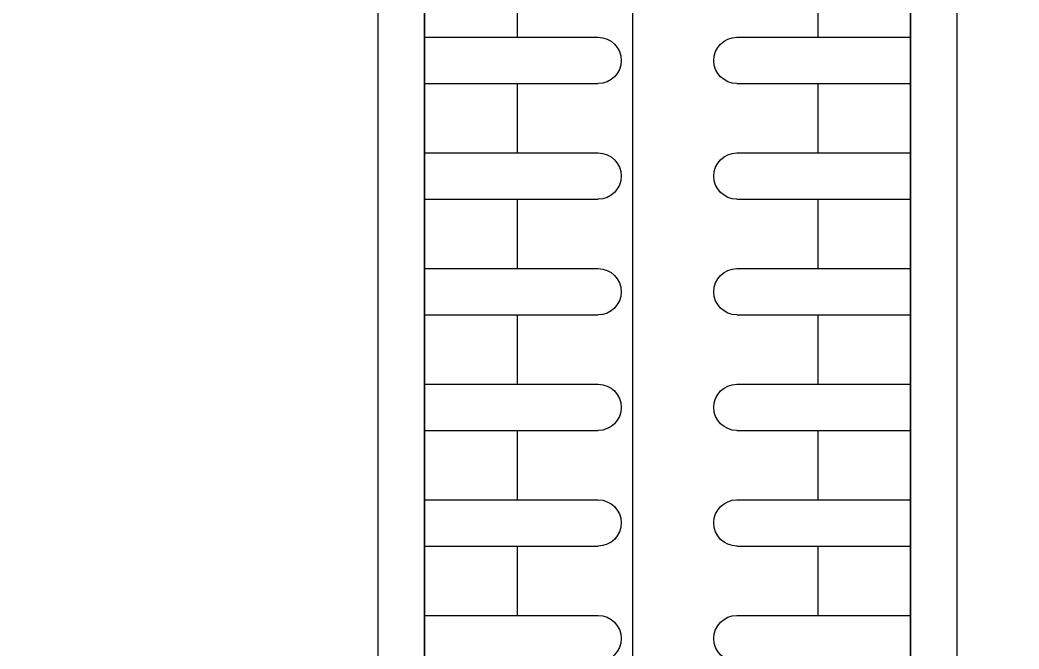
# Model space of a CAD drawing. Header units: inches. Extents: x 21 to 38546, y 13 to 15001.
# Drawn here: x 4358.75 to 4380.33, y 1256.3 to 1269.9 of the extents above; entities that cross this region are included whole.
import ezdxf

# ---------------------------------------------------------------- set-up
doc = ezdxf.new("R2010")
doc.units = ezdxf.units.IN
doc.header["$MEASUREMENT"] = 0
for name, color, linetype in [('pex_boru_dönüş', 5, 'Continuous'), ('pex_boru_gidiş', 1, 'Continuous'), ('RAST-IST-RADYATÖR-DİNAMİK BLOK', 83, 'Continuous')]:
    doc.layers.add(name, color=color, linetype=linetype)

# ---------------------------------------------------------------- blocks, each defined once
blk = doc.blocks.new('IS_RADYATOR-PLAN-40')
at = {"layer": 'RAST-IST-RADYATÖR-DİNAMİK BLOK', "color": 7}
for p, q in [((13.25, 11.5), (13.25, 7.75)), ((14.25, 11.5), (14.25, 7.75)), ((15.75, 11.5), (15.75, 7.75)), ((16.75, 11.5), (16.75, 7.75)), ((18.25, 11.5), (18.25, 7.75)), ((19.25, 11.5), (19.25, 7.75)), ((20.75, 11.5), (20.75, 7.75)), ((21.75, 11.5), (21.75, 7.75)), ((23.25, 11.5), (23.25, 7.75)), ((24.25, 11.5), (24.25, 7.75)), ((25.75, 11.5), (25.75, 7.75)), ((12.5, 9.5), (13.25, 9.5)), ((14.25, 9.5), (15, 9.5)), ((15, 9.5), (15.75, 9.5)), ((16.75, 9.5), (17.5, 9.5)), ((17.5, 9.5), (18.25, 9.5)), ((19.25, 9.5), (20, 9.5)), ((20, 9.5), (20.75, 9.5)), ((21.75, 9.5), (22.5, 9.5)), ((22.5, 9.5), (23.25, 9.5)), ((24.25, 9.5), (25, 9.5)), ((25, 9.5), (25.75, 9.5)), ((13.25, 4.75), (13.25, 1)), ((14.25, 4.75), (14.25, 1)), ((15.75, 4.75), (15.75, 1)), ((16.75, 4.75), (16.75, 1)), ((18.25, 4.75), (18.25, 1)), ((19.25, 4.75), (19.25, 1)), ((20.75, 4.75), (20.75, 1)), ((21.75, 4.75), (21.75, 1)), ((23.25, 4.75), (23.25, 1)), ((24.25, 4.75), (24.25, 1)), ((25.75, 4.75), (25.75, 1)), ((12.5, 3), (13.25, 3)), ((14.25, 3), (15, 3)), ((15, 3), (15.75, 3)), ((16.75, 3), (17.5, 3)), ((17.5, 3), (18.25, 3)), ((19.25, 3), (20, 3)), ((20, 3), (20.75, 3)), ((21.75, 3), (22.5, 3)), ((22.5, 3), (23.25, 3)), ((24.25, 3), (25, 3)), ((25, 3), (25.75, 3))]:
    blk.add_line(p, q, dxfattribs=at)
at = {"layer": 'RAST-IST-RADYATÖR-DİNAMİK BLOK'}
for points in [[(0, 0), (40, 0), (40, 12.5), (0, 12.5)], [(2.5, 11.5), (37.5, 11.5), (37.5, 1), (2.5, 1)]]:
    blk.add_lwpolyline(points, dxfattribs=at)
at = {"layer": 'RAST-IST-RADYATÖR-DİNAMİK BLOK', "color": 7}
for centre, start, end in [((13.75, 7.75), 180, 0), ((16.25, 7.75), 180, 0), ((18.75, 7.75), 180, 0), ((21.25, 7.75), 180, 0), ((23.75, 7.75), 180, 0), ((26.25, 7.75), 180, 0), ((13.75, 4.75), 0, 180), ((16.25, 4.75), 0, 180), ((18.75, 4.75), 0, 180), ((21.25, 4.75), 0, 180), ((23.75, 4.75), 0, 180), ((26.25, 4.75), 0, 180)]:
    blk.add_arc(centre, 0.5, start, end, dxfattribs=at)
blk = doc.blocks.new('IS_RADYATOR-PLAN-50')
at = {"layer": 'RAST-IST-RADYATÖR-DİNAMİK BLOK', "color": 7}
for p, q in [((13.25, 11.5), (13.25, 7.75)), ((14.25, 11.5), (14.25, 7.75)), ((15.75, 11.5), (15.75, 7.75)), ((16.75, 11.5), (16.75, 7.75)), ((18.25, 11.5), (18.25, 7.75)), ((19.25, 11.5), (19.25, 7.75)), ((20.75, 11.5), (20.75, 7.75)), ((21.75, 11.5), (21.75, 7.75)), ((23.25, 11.5), (23.25, 7.75)), ((24.25, 11.5), (24.25, 7.75)), ((25.75, 11.5), (25.75, 7.75)), ((12.5, 9.5), (13.25, 9.5)), ((14.25, 9.5), (15, 9.5)), ((15, 9.5), (15.75, 9.5)), ((16.75, 9.5), (17.5, 9.5)), ((17.5, 9.5), (18.25, 9.5)), ((19.25, 9.5), (20, 9.5)), ((20, 9.5), (20.75, 9.5)), ((21.75, 9.5), (22.5, 9.5)), ((22.5, 9.5), (23.25, 9.5)), ((24.25, 9.5), (25, 9.5)), ((25, 9.5), (25.75, 9.5)), ((13.25, 4.75), (13.25, 1)), ((14.25, 4.75), (14.25, 1)), ((15.75, 4.75), (15.75, 1)), ((16.75, 4.75), (16.75, 1)), ((18.25, 4.75), (18.25, 1)), ((19.25, 4.75), (19.25, 1)), ((20.75, 4.75), (20.75, 1)), ((21.75, 4.75), (21.75, 1)), ((23.25, 4.75), (23.25, 1)), ((24.25, 4.75), (24.25, 1)), ((25.75, 4.75), (25.75, 1)), ((12.5, 3), (13.25, 3)), ((14.25, 3), (15, 3)), ((15, 3), (15.75, 3)), ((16.75, 3), (17.5, 3)), ((17.5, 3), (18.25, 3)), ((19.25, 3), (20, 3)), ((20, 3), (20.75, 3)), ((21.75, 3), (22.5, 3)), ((22.5, 3), (23.25, 3)), ((24.25, 3), (25, 3)), ((25, 3), (25.75, 3))]:
    blk.add_line(p, q, dxfattribs=at)
at = {"layer": 'RAST-IST-RADYATÖR-DİNAMİK BLOK'}
for points in [[(0, 0), (50, 0), (50, 12.5), (0, 12.5)], [(2.5, 11.5), (47.5, 11.5), (47.5, 1), (2.5, 1)]]:
    blk.add_lwpolyline(points, dxfattribs=at)
at = {"layer": 'RAST-IST-RADYATÖR-DİNAMİK BLOK', "color": 7}
for centre, start, end in [((13.75, 7.75), 180, 0), ((16.25, 7.75), 180, 0), ((18.75, 7.75), 180, 0), ((21.25, 7.75), 180, 0), ((23.75, 7.75), 180, 0), ((26.25, 7.75), 180, 0), ((13.75, 4.75), 0, 180), ((16.25, 4.75), 0, 180), ((18.75, 4.75), 0, 180), ((21.25, 4.75), 0, 180), ((23.75, 4.75), 0, 180), ((26.25, 4.75), 0, 180)]:
    blk.add_arc(centre, 0.5, start, end, dxfattribs=at)
blk = doc.blocks.new('IS_RADYATOR-PLAN-60')
at = {"layer": 'RAST-IST-RADYATÖR-DİNAMİK BLOK', "color": 7}
for p, q in [((13.25, 11.5), (13.25, 7.75)), ((14.25, 11.5), (14.25, 7.75)), ((15.75, 11.5), (15.75, 7.75)), ((16.75, 11.5), (16.75, 7.75)), ((18.25, 11.5), (18.25, 7.75)), ((19.25, 11.5), (19.25, 7.75)), ((20.75, 11.5), (20.75, 7.75)), ((21.75, 11.5), (21.75, 7.75)), ((23.25, 11.5), (23.25, 7.75)), ((24.25, 11.5), (24.25, 7.75)), ((25.75, 11.5), (25.75, 7.75)), ((12.5, 9.5), (13.25, 9.5)), ((14.25, 9.5), (15, 9.5)), ((15, 9.5), (15.75, 9.5)), ((16.75, 9.5), (17.5, 9.5)), ((17.5, 9.5), (18.25, 9.5)), ((19.25, 9.5), (20, 9.5)), ((20, 9.5), (20.75, 9.5)), ((21.75, 9.5), (22.5, 9.5)), ((22.5, 9.5), (23.25, 9.5)), ((24.25, 9.5), (25, 9.5)), ((25, 9.5), (25.75, 9.5)), ((13.25, 4.75), (13.25, 1)), ((14.25, 4.75), (14.25, 1)), ((15.75, 4.75), (15.75, 1)), ((16.75, 4.75), (16.75, 1)), ((18.25, 4.75), (18.25, 1)), ((19.25, 4.75), (19.25, 1)), ((20.75, 4.75), (20.75, 1)), ((21.75, 4.75), (21.75, 1)), ((23.25, 4.75), (23.25, 1)), ((24.25, 4.75), (24.25, 1)), ((25.75, 4.75), (25.75, 1)), ((12.5, 3), (13.25, 3)), ((14.25, 3), (15, 3)), ((15, 3), (15.75, 3)), ((16.75, 3), (17.5, 3)), ((17.5, 3), (18.25, 3)), ((19.25, 3), (20, 3)), ((20, 3), (20.75, 3)), ((21.75, 3), (22.5, 3)), ((22.5, 3), (23.25, 3)), ((24.25, 3), (25, 3)), ((25, 3), (25.75, 3))]:
    blk.add_line(p, q, dxfattribs=at)
at = {"layer": 'RAST-IST-RADYATÖR-DİNAMİK BLOK'}
for points in [[(0, 0), (60, 0), (60, 12.5), (0, 12.5)], [(2.5, 11.5), (57.5, 11.5), (57.5, 1), (2.5, 1)]]:
    blk.add_lwpolyline(points, dxfattribs=at)
at = {"layer": 'RAST-IST-RADYATÖR-DİNAMİK BLOK', "color": 7}
for centre, start, end in [((13.75, 7.75), 180, 0), ((16.25, 7.75), 180, 0), ((18.75, 7.75), 180, 0), ((21.25, 7.75), 180, 0), ((23.75, 7.75), 180, 0), ((26.25, 7.75), 180, 0), ((13.75, 4.75), 0, 180), ((16.25, 4.75), 0, 180), ((18.75, 4.75), 0, 180), ((21.25, 4.75), 0, 180), ((23.75, 4.75), 0, 180), ((26.25, 4.75), 0, 180)]:
    blk.add_arc(centre, 0.5, start, end, dxfattribs=at)
blk = doc.blocks.new('IS_RADYATOR-PLAN-70')
at = {"layer": 'RAST-IST-RADYATÖR-DİNAMİK BLOK', "color": 7}
for p, q in [((13.25, 11.5), (13.25, 7.75)), ((14.25, 11.5), (14.25, 7.75)), ((15.75, 11.5), (15.75, 7.75)), ((16.75, 11.5), (16.75, 7.75)), ((18.25, 11.5), (18.25, 7.75)), ((19.25, 11.5), (19.25, 7.75)), ((20.75, 11.5), (20.75, 7.75)), ((21.75, 11.5), (21.75, 7.75)), ((23.25, 11.5), (23.25, 7.75)), ((24.25, 11.5), (24.25, 7.75)), ((25.75, 11.5), (25.75, 7.75)), ((12.5, 9.5), (13.25, 9.5)), ((14.25, 9.5), (15, 9.5)), ((15, 9.5), (15.75, 9.5)), ((16.75, 9.5), (17.5, 9.5)), ((17.5, 9.5), (18.25, 9.5)), ((19.25, 9.5), (20, 9.5)), ((20, 9.5), (20.75, 9.5)), ((21.75, 9.5), (22.5, 9.5)), ((22.5, 9.5), (23.25, 9.5)), ((24.25, 9.5), (25, 9.5)), ((25, 9.5), (25.75, 9.5)), ((13.25, 4.75), (13.25, 1)), ((14.25, 4.75), (14.25, 1)), ((15.75, 4.75), (15.75, 1)), ((16.75, 4.75), (16.75, 1)), ((18.25, 4.75), (18.25, 1)), ((19.25, 4.75), (19.25, 1)), ((20.75, 4.75), (20.75, 1)), ((21.75, 4.75), (21.75, 1)), ((23.25, 4.75), (23.25, 1)), ((24.25, 4.75), (24.25, 1)), ((25.75, 4.75), (25.75, 1)), ((12.5, 3), (13.25, 3)), ((14.25, 3), (15, 3)), ((15, 3), (15.75, 3)), ((16.75, 3), (17.5, 3)), ((17.5, 3), (18.25, 3)), ((19.25, 3), (20, 3)), ((20, 3), (20.75, 3)), ((21.75, 3), (22.5, 3)), ((22.5, 3), (23.25, 3)), ((24.25, 3), (25, 3)), ((25, 3), (25.75, 3))]:
    blk.add_line(p, q, dxfattribs=at)
at = {"layer": 'RAST-IST-RADYATÖR-DİNAMİK BLOK'}
for points in [[(0, 0), (70, 0), (70, 12.5), (0, 12.5)], [(2.5, 11.5), (67.5, 11.5), (67.5, 1), (2.5, 1)]]:
    blk.add_lwpolyline(points, dxfattribs=at)
at = {"layer": 'RAST-IST-RADYATÖR-DİNAMİK BLOK', "color": 7}
for centre, start, end in [((13.75, 7.75), 180, 0), ((16.25, 7.75), 180, 0), ((18.75, 7.75), 180, 0), ((21.25, 7.75), 180, 0), ((23.75, 7.75), 180, 0), ((26.25, 7.75), 180, 0), ((13.75, 4.75), 0, 180), ((16.25, 4.75), 0, 180), ((18.75, 4.75), 0, 180), ((21.25, 4.75), 0, 180), ((23.75, 4.75), 0, 180), ((26.25, 4.75), 0, 180)]:
    blk.add_arc(centre, 0.5, start, end, dxfattribs=at)
blk = doc.blocks.new('IS_RADYATOR-PLAN-80')
at = {"layer": 'RAST-IST-RADYATÖR-DİNAMİK BLOK', "color": 7}
for p, q in [((13.25, 11.5), (13.25, 7.75)), ((14.25, 11.5), (14.25, 7.75)), ((15.75, 11.5), (15.75, 7.75)), ((16.75, 11.5), (16.75, 7.75)), ((18.25, 11.5), (18.25, 7.75)), ((19.25, 11.5), (19.25, 7.75)), ((20.75, 11.5), (20.75, 7.75)), ((21.75, 11.5), (21.75, 7.75)), ((23.25, 11.5), (23.25, 7.75)), ((24.25, 11.5), (24.25, 7.75)), ((25.75, 11.5), (25.75, 7.75)), ((12.5, 9.5), (13.25, 9.5)), ((14.25, 9.5), (15, 9.5)), ((15, 9.5), (15.75, 9.5)), ((16.75, 9.5), (17.5, 9.5)), ((17.5, 9.5), (18.25, 9.5)), ((19.25, 9.5), (20, 9.5)), ((20, 9.5), (20.75, 9.5)), ((21.75, 9.5), (22.5, 9.5)), ((22.5, 9.5), (23.25, 9.5)), ((24.25, 9.5), (25, 9.5)), ((25, 9.5), (25.75, 9.5)), ((13.25, 4.75), (13.25, 1)), ((14.25, 4.75), (14.25, 1)), ((15.75, 4.75), (15.75, 1)), ((16.75, 4.75), (16.75, 1)), ((18.25, 4.75), (18.25, 1)), ((19.25, 4.75), (19.25, 1)), ((20.75, 4.75), (20.75, 1)), ((21.75, 4.75), (21.75, 1)), ((23.25, 4.75), (23.25, 1)), ((24.25, 4.75), (24.25, 1)), ((25.75, 4.75), (25.75, 1)), ((12.5, 3), (13.25, 3)), ((14.25, 3), (15, 3)), ((15, 3), (15.75, 3)), ((16.75, 3), (17.5, 3)), ((17.5, 3), (18.25, 3)), ((19.25, 3), (20, 3)), ((20, 3), (20.75, 3)), ((21.75, 3), (22.5, 3)), ((22.5, 3), (23.25, 3)), ((24.25, 3), (25, 3)), ((25, 3), (25.75, 3))]:
    blk.add_line(p, q, dxfattribs=at)
at = {"layer": 'RAST-IST-RADYATÖR-DİNAMİK BLOK'}
for points in [[(0, 0), (80, 0), (80, 12.5), (0, 12.5)], [(2.5, 11.5), (77.5, 11.5), (77.5, 1), (2.5, 1)]]:
    blk.add_lwpolyline(points, dxfattribs=at)
at = {"layer": 'RAST-IST-RADYATÖR-DİNAMİK BLOK', "color": 7}
for centre, start, end in [((13.75, 7.75), 180, 0), ((16.25, 7.75), 180, 0), ((18.75, 7.75), 180, 0), ((21.25, 7.75), 180, 0), ((23.75, 7.75), 180, 0), ((26.25, 7.75), 180, 0), ((13.75, 4.75), 0, 180), ((16.25, 4.75), 0, 180), ((18.75, 4.75), 0, 180), ((21.25, 4.75), 0, 180), ((23.75, 4.75), 0, 180), ((26.25, 4.75), 0, 180)]:
    blk.add_arc(centre, 0.5, start, end, dxfattribs=at)
blk = doc.blocks.new('IS_RADYATOR-PLAN-90')
at = {"layer": 'RAST-IST-RADYATÖR-DİNAMİK BLOK', "color": 7}
for p, q in [((13.25, 11.5), (13.25, 7.75)), ((14.25, 11.5), (14.25, 7.75)), ((15.75, 11.5), (15.75, 7.75)), ((16.75, 11.5), (16.75, 7.75)), ((18.25, 11.5), (18.25, 7.75)), ((19.25, 11.5), (19.25, 7.75)), ((20.75, 11.5), (20.75, 7.75)), ((21.75, 11.5), (21.75, 7.75)), ((23.25, 11.5), (23.25, 7.75)), ((24.25, 11.5), (24.25, 7.75)), ((25.75, 11.5), (25.75, 7.75)), ((12.5, 9.5), (13.25, 9.5)), ((14.25, 9.5), (15, 9.5)), ((15, 9.5), (15.75, 9.5)), ((16.75, 9.5), (17.5, 9.5)), ((17.5, 9.5), (18.25, 9.5)), ((19.25, 9.5), (20, 9.5)), ((20, 9.5), (20.75, 9.5)), ((21.75, 9.5), (22.5, 9.5)), ((22.5, 9.5), (23.25, 9.5)), ((24.25, 9.5), (25, 9.5)), ((25, 9.5), (25.75, 9.5)), ((13.25, 4.75), (13.25, 1)), ((14.25, 4.75), (14.25, 1)), ((15.75, 4.75), (15.75, 1)), ((16.75, 4.75), (16.75, 1)), ((18.25, 4.75), (18.25, 1)), ((19.25, 4.75), (19.25, 1)), ((20.75, 4.75), (20.75, 1)), ((21.75, 4.75), (21.75, 1)), ((23.25, 4.75), (23.25, 1)), ((24.25, 4.75), (24.25, 1)), ((25.75, 4.75), (25.75, 1)), ((12.5, 3), (13.25, 3)), ((14.25, 3), (15, 3)), ((15, 3), (15.75, 3)), ((16.75, 3), (17.5, 3)), ((17.5, 3), (18.25, 3)), ((19.25, 3), (20, 3)), ((20, 3), (20.75, 3)), ((21.75, 3), (22.5, 3)), ((22.5, 3), (23.25, 3)), ((24.25, 3), (25, 3)), ((25, 3), (25.75, 3))]:
    blk.add_line(p, q, dxfattribs=at)
at = {"layer": 'RAST-IST-RADYATÖR-DİNAMİK BLOK'}
for points in [[(0, 0), (90, 0), (90, 12.5), (0, 12.5)], [(2.5, 11.5), (87.5, 11.5), (87.5, 1), (2.5, 1)]]:
    blk.add_lwpolyline(points, dxfattribs=at)
at = {"layer": 'RAST-IST-RADYATÖR-DİNAMİK BLOK', "color": 7}
for centre, start, end in [((13.75, 7.75), 180, 0), ((16.25, 7.75), 180, 0), ((18.75, 7.75), 180, 0), ((21.25, 7.75), 180, 0), ((23.75, 7.75), 180, 0), ((26.25, 7.75), 180, 0), ((13.75, 4.75), 0, 180), ((16.25, 4.75), 0, 180), ((18.75, 4.75), 0, 180), ((21.25, 4.75), 0, 180), ((23.75, 4.75), 0, 180), ((26.25, 4.75), 0, 180)]:
    blk.add_arc(centre, 0.5, start, end, dxfattribs=at)
blk = doc.blocks.new('IS_RADYATOR-PLAN-100')
at = {"layer": 'RAST-IST-RADYATÖR-DİNAMİK BLOK', "color": 7}
for p, q in [((13.25, 11.5), (13.25, 7.75)), ((14.25, 11.5), (14.25, 7.75)), ((15.75, 11.5), (15.75, 7.75)), ((16.75, 11.5), (16.75, 7.75)), ((18.25, 11.5), (18.25, 7.75)), ((19.25, 11.5), (19.25, 7.75)), ((20.75, 11.5), (20.75, 7.75)), ((21.75, 11.5), (21.75, 7.75)), ((23.25, 11.5), (23.25, 7.75)), ((24.25, 11.5), (24.25, 7.75)), ((25.75, 11.5), (25.75, 7.75)), ((12.5, 9.5), (13.25, 9.5)), ((14.25, 9.5), (15, 9.5)), ((15, 9.5), (15.75, 9.5)), ((16.75, 9.5), (17.5, 9.5)), ((17.5, 9.5), (18.25, 9.5)), ((19.25, 9.5), (20, 9.5)), ((20, 9.5), (20.75, 9.5)), ((21.75, 9.5), (22.5, 9.5)), ((22.5, 9.5), (23.25, 9.5)), ((24.25, 9.5), (25, 9.5)), ((25, 9.5), (25.75, 9.5)), ((13.25, 4.75), (13.25, 1)), ((14.25, 4.75), (14.25, 1)), ((15.75, 4.75), (15.75, 1)), ((16.75, 4.75), (16.75, 1)), ((18.25, 4.75), (18.25, 1)), ((19.25, 4.75), (19.25, 1)), ((20.75, 4.75), (20.75, 1)), ((21.75, 4.75), (21.75, 1)), ((23.25, 4.75), (23.25, 1)), ((24.25, 4.75), (24.25, 1)), ((25.75, 4.75), (25.75, 1)), ((12.5, 3), (13.25, 3)), ((14.25, 3), (15, 3)), ((15, 3), (15.75, 3)), ((16.75, 3), (17.5, 3)), ((17.5, 3), (18.25, 3)), ((19.25, 3), (20, 3)), ((20, 3), (20.75, 3)), ((21.75, 3), (22.5, 3)), ((22.5, 3), (23.25, 3)), ((24.25, 3), (25, 3)), ((25, 3), (25.75, 3))]:
    blk.add_line(p, q, dxfattribs=at)
at = {"layer": 'RAST-IST-RADYATÖR-DİNAMİK BLOK'}
for points in [[(0, 0), (100, 0), (100, 12.5), (0, 12.5)], [(2.5, 11.5), (97.5, 11.5), (97.5, 1), (2.5, 1)]]:
    blk.add_lwpolyline(points, dxfattribs=at)
at = {"layer": 'RAST-IST-RADYATÖR-DİNAMİK BLOK', "color": 7}
for centre, start, end in [((13.75, 7.75), 180, 0), ((16.25, 7.75), 180, 0), ((18.75, 7.75), 180, 0), ((21.25, 7.75), 180, 0), ((23.75, 7.75), 180, 0), ((26.25, 7.75), 180, 0), ((13.75, 4.75), 0, 180), ((16.25, 4.75), 0, 180), ((18.75, 4.75), 0, 180), ((21.25, 4.75), 0, 180), ((23.75, 4.75), 0, 180), ((26.25, 4.75), 0, 180)]:
    blk.add_arc(centre, 0.5, start, end, dxfattribs=at)
blk = doc.blocks.new('IS_RADYATOR-PLAN-110')
at = {"layer": 'RAST-IST-RADYATÖR-DİNAMİK BLOK', "color": 7}
for p, q in [((13.25, 11.5), (13.25, 7.75)), ((14.25, 11.5), (14.25, 7.75)), ((15.75, 11.5), (15.75, 7.75)), ((16.75, 11.5), (16.75, 7.75)), ((18.25, 11.5), (18.25, 7.75)), ((19.25, 11.5), (19.25, 7.75)), ((20.75, 11.5), (20.75, 7.75)), ((21.75, 11.5), (21.75, 7.75)), ((23.25, 11.5), (23.25, 7.75)), ((24.25, 11.5), (24.25, 7.75)), ((25.75, 11.5), (25.75, 7.75)), ((12.5, 9.5), (13.25, 9.5)), ((14.25, 9.5), (15, 9.5)), ((15, 9.5), (15.75, 9.5)), ((16.75, 9.5), (17.5, 9.5)), ((17.5, 9.5), (18.25, 9.5)), ((19.25, 9.5), (20, 9.5)), ((20, 9.5), (20.75, 9.5)), ((21.75, 9.5), (22.5, 9.5)), ((22.5, 9.5), (23.25, 9.5)), ((24.25, 9.5), (25, 9.5)), ((25, 9.5), (25.75, 9.5)), ((13.25, 4.75), (13.25, 1)), ((14.25, 4.75), (14.25, 1)), ((15.75, 4.75), (15.75, 1)), ((16.75, 4.75), (16.75, 1)), ((18.25, 4.75), (18.25, 1)), ((19.25, 4.75), (19.25, 1)), ((20.75, 4.75), (20.75, 1)), ((21.75, 4.75), (21.75, 1)), ((23.25, 4.75), (23.25, 1)), ((24.25, 4.75), (24.25, 1)), ((25.75, 4.75), (25.75, 1)), ((12.5, 3), (13.25, 3)), ((14.25, 3), (15, 3)), ((15, 3), (15.75, 3)), ((16.75, 3), (17.5, 3)), ((17.5, 3), (18.25, 3)), ((19.25, 3), (20, 3)), ((20, 3), (20.75, 3)), ((21.75, 3), (22.5, 3)), ((22.5, 3), (23.25, 3)), ((24.25, 3), (25, 3)), ((25, 3), (25.75, 3))]:
    blk.add_line(p, q, dxfattribs=at)
at = {"layer": 'RAST-IST-RADYATÖR-DİNAMİK BLOK'}
for points in [[(0, 0), (110, 0), (110, 12.5), (0, 12.5)], [(2.5, 11.5), (107.5, 11.5), (107.5, 1), (2.5, 1)]]:
    blk.add_lwpolyline(points, dxfattribs=at)
at = {"layer": 'RAST-IST-RADYATÖR-DİNAMİK BLOK', "color": 7}
for centre, start, end in [((13.75, 7.75), 180, 0), ((16.25, 7.75), 180, 0), ((18.75, 7.75), 180, 0), ((21.25, 7.75), 180, 0), ((23.75, 7.75), 180, 0), ((26.25, 7.75), 180, 0), ((13.75, 4.75), 0, 180), ((16.25, 4.75), 0, 180), ((18.75, 4.75), 0, 180), ((21.25, 4.75), 0, 180), ((23.75, 4.75), 0, 180), ((26.25, 4.75), 0, 180)]:
    blk.add_arc(centre, 0.5, start, end, dxfattribs=at)
blk = doc.blocks.new('IS_RADYATOR-PLAN-120')
at = {"layer": 'RAST-IST-RADYATÖR-DİNAMİK BLOK', "color": 7}
for p, q in [((13.25, 11.5), (13.25, 7.75)), ((14.25, 11.5), (14.25, 7.75)), ((15.75, 11.5), (15.75, 7.75)), ((16.75, 11.5), (16.75, 7.75)), ((18.25, 11.5), (18.25, 7.75)), ((19.25, 11.5), (19.25, 7.75)), ((20.75, 11.5), (20.75, 7.75)), ((21.75, 11.5), (21.75, 7.75)), ((23.25, 11.5), (23.25, 7.75)), ((24.25, 11.5), (24.25, 7.75)), ((25.75, 11.5), (25.75, 7.75)), ((12.5, 9.5), (13.25, 9.5)), ((14.25, 9.5), (15, 9.5)), ((15, 9.5), (15.75, 9.5)), ((16.75, 9.5), (17.5, 9.5)), ((17.5, 9.5), (18.25, 9.5)), ((19.25, 9.5), (20, 9.5)), ((20, 9.5), (20.75, 9.5)), ((21.75, 9.5), (22.5, 9.5)), ((22.5, 9.5), (23.25, 9.5)), ((24.25, 9.5), (25, 9.5)), ((25, 9.5), (25.75, 9.5)), ((13.25, 4.75), (13.25, 1)), ((14.25, 4.75), (14.25, 1)), ((15.75, 4.75), (15.75, 1)), ((16.75, 4.75), (16.75, 1)), ((18.25, 4.75), (18.25, 1)), ((19.25, 4.75), (19.25, 1)), ((20.75, 4.75), (20.75, 1)), ((21.75, 4.75), (21.75, 1)), ((23.25, 4.75), (23.25, 1)), ((24.25, 4.75), (24.25, 1)), ((25.75, 4.75), (25.75, 1)), ((12.5, 3), (13.25, 3)), ((14.25, 3), (15, 3)), ((15, 3), (15.75, 3)), ((16.75, 3), (17.5, 3)), ((17.5, 3), (18.25, 3)), ((19.25, 3), (20, 3)), ((20, 3), (20.75, 3)), ((21.75, 3), (22.5, 3)), ((22.5, 3), (23.25, 3)), ((24.25, 3), (25, 3)), ((25, 3), (25.75, 3))]:
    blk.add_line(p, q, dxfattribs=at)
at = {"layer": 'RAST-IST-RADYATÖR-DİNAMİK BLOK'}
for points in [[(0, 0), (120, 0), (120, 12.5), (0, 12.5)], [(2.5, 11.5), (117.5, 11.5), (117.5, 1), (2.5, 1)]]:
    blk.add_lwpolyline(points, dxfattribs=at)
at = {"layer": 'RAST-IST-RADYATÖR-DİNAMİK BLOK', "color": 7}
for centre, start, end in [((13.75, 7.75), 180, 0), ((16.25, 7.75), 180, 0), ((18.75, 7.75), 180, 0), ((21.25, 7.75), 180, 0), ((23.75, 7.75), 180, 0), ((26.25, 7.75), 180, 0), ((13.75, 4.75), 0, 180), ((16.25, 4.75), 0, 180), ((18.75, 4.75), 0, 180), ((21.25, 4.75), 0, 180), ((23.75, 4.75), 0, 180), ((26.25, 4.75), 0, 180)]:
    blk.add_arc(centre, 0.5, start, end, dxfattribs=at)
blk = doc.blocks.new('IS_RADYATOR-PLAN-130')
at = {"layer": 'RAST-IST-RADYATÖR-DİNAMİK BLOK', "color": 7}
for p, q in [((13.25, 11.5), (13.25, 7.75)), ((14.25, 11.5), (14.25, 7.75)), ((15.75, 11.5), (15.75, 7.75)), ((16.75, 11.5), (16.75, 7.75)), ((18.25, 11.5), (18.25, 7.75)), ((19.25, 11.5), (19.25, 7.75)), ((20.75, 11.5), (20.75, 7.75)), ((21.75, 11.5), (21.75, 7.75)), ((23.25, 11.5), (23.25, 7.75)), ((24.25, 11.5), (24.25, 7.75)), ((25.75, 11.5), (25.75, 7.75)), ((12.5, 9.5), (13.25, 9.5)), ((14.25, 9.5), (15, 9.5)), ((15, 9.5), (15.75, 9.5)), ((16.75, 9.5), (17.5, 9.5)), ((17.5, 9.5), (18.25, 9.5)), ((19.25, 9.5), (20, 9.5)), ((20, 9.5), (20.75, 9.5)), ((21.75, 9.5), (22.5, 9.5)), ((22.5, 9.5), (23.25, 9.5)), ((24.25, 9.5), (25, 9.5)), ((25, 9.5), (25.75, 9.5)), ((13.25, 4.75), (13.25, 1)), ((14.25, 4.75), (14.25, 1)), ((15.75, 4.75), (15.75, 1)), ((16.75, 4.75), (16.75, 1)), ((18.25, 4.75), (18.25, 1)), ((19.25, 4.75), (19.25, 1)), ((20.75, 4.75), (20.75, 1)), ((21.75, 4.75), (21.75, 1)), ((23.25, 4.75), (23.25, 1)), ((24.25, 4.75), (24.25, 1)), ((25.75, 4.75), (25.75, 1)), ((12.5, 3), (13.25, 3)), ((14.25, 3), (15, 3)), ((15, 3), (15.75, 3)), ((16.75, 3), (17.5, 3)), ((17.5, 3), (18.25, 3)), ((19.25, 3), (20, 3)), ((20, 3), (20.75, 3)), ((21.75, 3), (22.5, 3)), ((22.5, 3), (23.25, 3)), ((24.25, 3), (25, 3)), ((25, 3), (25.75, 3))]:
    blk.add_line(p, q, dxfattribs=at)
at = {"layer": 'RAST-IST-RADYATÖR-DİNAMİK BLOK'}
for points in [[(0, 0), (130, 0), (130, 12.5), (0, 12.5)], [(2.5, 11.5), (127.5, 11.5), (127.5, 1), (2.5, 1)]]:
    blk.add_lwpolyline(points, dxfattribs=at)
at = {"layer": 'RAST-IST-RADYATÖR-DİNAMİK BLOK', "color": 7}
for centre, start, end in [((13.75, 7.75), 180, 0), ((16.25, 7.75), 180, 0), ((18.75, 7.75), 180, 0), ((21.25, 7.75), 180, 0), ((23.75, 7.75), 180, 0), ((26.25, 7.75), 180, 0), ((13.75, 4.75), 0, 180), ((16.25, 4.75), 0, 180), ((18.75, 4.75), 0, 180), ((21.25, 4.75), 0, 180), ((23.75, 4.75), 0, 180), ((26.25, 4.75), 0, 180)]:
    blk.add_arc(centre, 0.5, start, end, dxfattribs=at)
blk = doc.blocks.new('IS_RADYATOR-PLAN-140')
at = {"layer": 'RAST-IST-RADYATÖR-DİNAMİK BLOK', "color": 7}
for p, q in [((13.25, 11.5), (13.25, 7.75)), ((14.25, 11.5), (14.25, 7.75)), ((15.75, 11.5), (15.75, 7.75)), ((16.75, 11.5), (16.75, 7.75)), ((18.25, 11.5), (18.25, 7.75)), ((19.25, 11.5), (19.25, 7.75)), ((20.75, 11.5), (20.75, 7.75)), ((21.75, 11.5), (21.75, 7.75)), ((23.25, 11.5), (23.25, 7.75)), ((24.25, 11.5), (24.25, 7.75)), ((25.75, 11.5), (25.75, 7.75)), ((12.5, 9.5), (13.25, 9.5)), ((14.25, 9.5), (15, 9.5)), ((15, 9.5), (15.75, 9.5)), ((16.75, 9.5), (17.5, 9.5)), ((17.5, 9.5), (18.25, 9.5)), ((19.25, 9.5), (20, 9.5)), ((20, 9.5), (20.75, 9.5)), ((21.75, 9.5), (22.5, 9.5)), ((22.5, 9.5), (23.25, 9.5)), ((24.25, 9.5), (25, 9.5)), ((25, 9.5), (25.75, 9.5)), ((13.25, 4.75), (13.25, 1)), ((14.25, 4.75), (14.25, 1)), ((15.75, 4.75), (15.75, 1)), ((16.75, 4.75), (16.75, 1)), ((18.25, 4.75), (18.25, 1)), ((19.25, 4.75), (19.25, 1)), ((20.75, 4.75), (20.75, 1)), ((21.75, 4.75), (21.75, 1)), ((23.25, 4.75), (23.25, 1)), ((24.25, 4.75), (24.25, 1)), ((25.75, 4.75), (25.75, 1)), ((12.5, 3), (13.25, 3)), ((14.25, 3), (15, 3)), ((15, 3), (15.75, 3)), ((16.75, 3), (17.5, 3)), ((17.5, 3), (18.25, 3)), ((19.25, 3), (20, 3)), ((20, 3), (20.75, 3)), ((21.75, 3), (22.5, 3)), ((22.5, 3), (23.25, 3)), ((24.25, 3), (25, 3)), ((25, 3), (25.75, 3))]:
    blk.add_line(p, q, dxfattribs=at)
at = {"layer": 'RAST-IST-RADYATÖR-DİNAMİK BLOK'}
for points in [[(0, 0), (140, 0), (140, 12.5), (0, 12.5)], [(2.5, 11.5), (137.5, 11.5), (137.5, 1), (2.5, 1)]]:
    blk.add_lwpolyline(points, dxfattribs=at)
at = {"layer": 'RAST-IST-RADYATÖR-DİNAMİK BLOK', "color": 7}
for centre, start, end in [((13.75, 7.75), 180, 0), ((16.25, 7.75), 180, 0), ((18.75, 7.75), 180, 0), ((21.25, 7.75), 180, 0), ((23.75, 7.75), 180, 0), ((26.25, 7.75), 180, 0), ((13.75, 4.75), 0, 180), ((16.25, 4.75), 0, 180), ((18.75, 4.75), 0, 180), ((21.25, 4.75), 0, 180), ((23.75, 4.75), 0, 180), ((26.25, 4.75), 0, 180)]:
    blk.add_arc(centre, 0.5, start, end, dxfattribs=at)
blk = doc.blocks.new('IS_RADYATOR-PLAN-150')
at = {"layer": 'RAST-IST-RADYATÖR-DİNAMİK BLOK', "color": 7}
for p, q in [((13.25, 11.5), (13.25, 7.75)), ((14.25, 11.5), (14.25, 7.75)), ((15.75, 11.5), (15.75, 7.75)), ((16.75, 11.5), (16.75, 7.75)), ((18.25, 11.5), (18.25, 7.75)), ((19.25, 11.5), (19.25, 7.75)), ((20.75, 11.5), (20.75, 7.75)), ((21.75, 11.5), (21.75, 7.75)), ((23.25, 11.5), (23.25, 7.75)), ((24.25, 11.5), (24.25, 7.75)), ((25.75, 11.5), (25.75, 7.75)), ((12.5, 9.5), (13.25, 9.5)), ((14.25, 9.5), (15, 9.5)), ((15, 9.5), (15.75, 9.5)), ((16.75, 9.5), (17.5, 9.5)), ((17.5, 9.5), (18.25, 9.5)), ((19.25, 9.5), (20, 9.5)), ((20, 9.5), (20.75, 9.5)), ((21.75, 9.5), (22.5, 9.5)), ((22.5, 9.5), (23.25, 9.5)), ((24.25, 9.5), (25, 9.5)), ((25, 9.5), (25.75, 9.5)), ((13.25, 4.75), (13.25, 1)), ((14.25, 4.75), (14.25, 1)), ((15.75, 4.75), (15.75, 1)), ((16.75, 4.75), (16.75, 1)), ((18.25, 4.75), (18.25, 1)), ((19.25, 4.75), (19.25, 1)), ((20.75, 4.75), (20.75, 1)), ((21.75, 4.75), (21.75, 1)), ((23.25, 4.75), (23.25, 1)), ((24.25, 4.75), (24.25, 1)), ((25.75, 4.75), (25.75, 1)), ((12.5, 3), (13.25, 3)), ((14.25, 3), (15, 3)), ((15, 3), (15.75, 3)), ((16.75, 3), (17.5, 3)), ((17.5, 3), (18.25, 3)), ((19.25, 3), (20, 3)), ((20, 3), (20.75, 3)), ((21.75, 3), (22.5, 3)), ((22.5, 3), (23.25, 3)), ((24.25, 3), (25, 3)), ((25, 3), (25.75, 3))]:
    blk.add_line(p, q, dxfattribs=at)
at = {"layer": 'RAST-IST-RADYATÖR-DİNAMİK BLOK'}
for points in [[(-5, 0), (145, 0), (145, 12.5), (-5, 12.5)], [(-2.5, 11.5), (142.5, 11.5), (142.5, 1), (-2.5, 1)]]:
    blk.add_lwpolyline(points, dxfattribs=at)
at = {"layer": 'RAST-IST-RADYATÖR-DİNAMİK BLOK', "color": 7}
for centre, start, end in [((13.75, 7.75), 180, 0), ((16.25, 7.75), 180, 0), ((18.75, 7.75), 180, 0), ((21.25, 7.75), 180, 0), ((23.75, 7.75), 180, 0), ((26.25, 7.75), 180, 0), ((13.75, 4.75), 0, 180), ((16.25, 4.75), 0, 180), ((18.75, 4.75), 0, 180), ((21.25, 4.75), 0, 180), ((23.75, 4.75), 0, 180), ((26.25, 4.75), 0, 180)]:
    blk.add_arc(centre, 0.5, start, end, dxfattribs=at)
blk = doc.blocks.new('IS_RADYATOR-PLAN-160')
at = {"layer": 'RAST-IST-RADYATÖR-DİNAMİK BLOK', "color": 7}
for p, q in [((13.25, 11.5), (13.25, 7.75)), ((14.25, 11.5), (14.25, 7.75)), ((15.75, 11.5), (15.75, 7.75)), ((16.75, 11.5), (16.75, 7.75)), ((18.25, 11.5), (18.25, 7.75)), ((19.25, 11.5), (19.25, 7.75)), ((20.75, 11.5), (20.75, 7.75)), ((21.75, 11.5), (21.75, 7.75)), ((23.25, 11.5), (23.25, 7.75)), ((24.25, 11.5), (24.25, 7.75)), ((25.75, 11.5), (25.75, 7.75)), ((12.5, 9.5), (13.25, 9.5)), ((14.25, 9.5), (15, 9.5)), ((15, 9.5), (15.75, 9.5)), ((16.75, 9.5), (17.5, 9.5)), ((17.5, 9.5), (18.25, 9.5)), ((19.25, 9.5), (20, 9.5)), ((20, 9.5), (20.75, 9.5)), ((21.75, 9.5), (22.5, 9.5)), ((22.5, 9.5), (23.25, 9.5)), ((24.25, 9.5), (25, 9.5)), ((25, 9.5), (25.75, 9.5)), ((13.25, 4.75), (13.25, 1)), ((14.25, 4.75), (14.25, 1)), ((15.75, 4.75), (15.75, 1)), ((16.75, 4.75), (16.75, 1)), ((18.25, 4.75), (18.25, 1)), ((19.25, 4.75), (19.25, 1)), ((20.75, 4.75), (20.75, 1)), ((21.75, 4.75), (21.75, 1)), ((23.25, 4.75), (23.25, 1)), ((24.25, 4.75), (24.25, 1)), ((25.75, 4.75), (25.75, 1)), ((12.5, 3), (13.25, 3)), ((14.25, 3), (15, 3)), ((15, 3), (15.75, 3)), ((16.75, 3), (17.5, 3)), ((17.5, 3), (18.25, 3)), ((19.25, 3), (20, 3)), ((20, 3), (20.75, 3)), ((21.75, 3), (22.5, 3)), ((22.5, 3), (23.25, 3)), ((24.25, 3), (25, 3)), ((25, 3), (25.75, 3))]:
    blk.add_line(p, q, dxfattribs=at)
at = {"layer": 'RAST-IST-RADYATÖR-DİNAMİK BLOK'}
for points in [[(-5, 0), (155, 0), (155, 12.5), (-5, 12.5)], [(-2.5, 11.5), (152.5, 11.5), (152.5, 1), (-2.5, 1)]]:
    blk.add_lwpolyline(points, dxfattribs=at)
at = {"layer": 'RAST-IST-RADYATÖR-DİNAMİK BLOK', "color": 7}
for centre, start, end in [((13.75, 7.75), 180, 0), ((16.25, 7.75), 180, 0), ((18.75, 7.75), 180, 0), ((21.25, 7.75), 180, 0), ((23.75, 7.75), 180, 0), ((26.25, 7.75), 180, 0), ((13.75, 4.75), 0, 180), ((16.25, 4.75), 0, 180), ((18.75, 4.75), 0, 180), ((21.25, 4.75), 0, 180), ((23.75, 4.75), 0, 180), ((26.25, 4.75), 0, 180)]:
    blk.add_arc(centre, 0.5, start, end, dxfattribs=at)
blk = doc.blocks.new('IS_RADYATOR-PLAN-170')
at = {"layer": 'RAST-IST-RADYATÖR-DİNAMİK BLOK', "color": 7}
for p, q in [((13.25, 11.5), (13.25, 7.75)), ((14.25, 11.5), (14.25, 7.75)), ((15.75, 11.5), (15.75, 7.75)), ((16.75, 11.5), (16.75, 7.75)), ((18.25, 11.5), (18.25, 7.75)), ((19.25, 11.5), (19.25, 7.75)), ((20.75, 11.5), (20.75, 7.75)), ((21.75, 11.5), (21.75, 7.75)), ((23.25, 11.5), (23.25, 7.75)), ((24.25, 11.5), (24.25, 7.75)), ((25.75, 11.5), (25.75, 7.75)), ((12.5, 9.5), (13.25, 9.5)), ((14.25, 9.5), (15, 9.5)), ((15, 9.5), (15.75, 9.5)), ((16.75, 9.5), (17.5, 9.5)), ((17.5, 9.5), (18.25, 9.5)), ((19.25, 9.5), (20, 9.5)), ((20, 9.5), (20.75, 9.5)), ((21.75, 9.5), (22.5, 9.5)), ((22.5, 9.5), (23.25, 9.5)), ((24.25, 9.5), (25, 9.5)), ((25, 9.5), (25.75, 9.5)), ((13.25, 4.75), (13.25, 1)), ((14.25, 4.75), (14.25, 1)), ((15.75, 4.75), (15.75, 1)), ((16.75, 4.75), (16.75, 1)), ((18.25, 4.75), (18.25, 1)), ((19.25, 4.75), (19.25, 1)), ((20.75, 4.75), (20.75, 1)), ((21.75, 4.75), (21.75, 1)), ((23.25, 4.75), (23.25, 1)), ((24.25, 4.75), (24.25, 1)), ((25.75, 4.75), (25.75, 1)), ((12.5, 3), (13.25, 3)), ((14.25, 3), (15, 3)), ((15, 3), (15.75, 3)), ((16.75, 3), (17.5, 3)), ((17.5, 3), (18.25, 3)), ((19.25, 3), (20, 3)), ((20, 3), (20.75, 3)), ((21.75, 3), (22.5, 3)), ((22.5, 3), (23.25, 3)), ((24.25, 3), (25, 3)), ((25, 3), (25.75, 3))]:
    blk.add_line(p, q, dxfattribs=at)
at = {"layer": 'RAST-IST-RADYATÖR-DİNAMİK BLOK'}
for points in [[(-5, 0), (165, 0), (165, 12.5), (-5, 12.5)], [(-2.5, 11.5), (162.5, 11.5), (162.5, 1), (-2.5, 1)]]:
    blk.add_lwpolyline(points, dxfattribs=at)
at = {"layer": 'RAST-IST-RADYATÖR-DİNAMİK BLOK', "color": 7}
for centre, start, end in [((13.75, 7.75), 180, 0), ((16.25, 7.75), 180, 0), ((18.75, 7.75), 180, 0), ((21.25, 7.75), 180, 0), ((23.75, 7.75), 180, 0), ((26.25, 7.75), 180, 0), ((13.75, 4.75), 0, 180), ((16.25, 4.75), 0, 180), ((18.75, 4.75), 0, 180), ((21.25, 4.75), 0, 180), ((23.75, 4.75), 0, 180), ((26.25, 4.75), 0, 180)]:
    blk.add_arc(centre, 0.5, start, end, dxfattribs=at)
blk = doc.blocks.new('IS_RADYATOR-PLAN-180')
at = {"layer": 'RAST-IST-RADYATÖR-DİNAMİK BLOK', "color": 7}
for p, q in [((13.25, 11.5), (13.25, 7.75)), ((14.25, 11.5), (14.25, 7.75)), ((15.75, 11.5), (15.75, 7.75)), ((16.75, 11.5), (16.75, 7.75)), ((18.25, 11.5), (18.25, 7.75)), ((19.25, 11.5), (19.25, 7.75)), ((20.75, 11.5), (20.75, 7.75)), ((21.75, 11.5), (21.75, 7.75)), ((23.25, 11.5), (23.25, 7.75)), ((24.25, 11.5), (24.25, 7.75)), ((25.75, 11.5), (25.75, 7.75)), ((12.5, 9.5), (13.25, 9.5)), ((14.25, 9.5), (15, 9.5)), ((15, 9.5), (15.75, 9.5)), ((16.75, 9.5), (17.5, 9.5)), ((17.5, 9.5), (18.25, 9.5)), ((19.25, 9.5), (20, 9.5)), ((20, 9.5), (20.75, 9.5)), ((21.75, 9.5), (22.5, 9.5)), ((22.5, 9.5), (23.25, 9.5)), ((24.25, 9.5), (25, 9.5)), ((25, 9.5), (25.75, 9.5)), ((13.25, 4.75), (13.25, 1)), ((14.25, 4.75), (14.25, 1)), ((15.75, 4.75), (15.75, 1)), ((16.75, 4.75), (16.75, 1)), ((18.25, 4.75), (18.25, 1)), ((19.25, 4.75), (19.25, 1)), ((20.75, 4.75), (20.75, 1)), ((21.75, 4.75), (21.75, 1)), ((23.25, 4.75), (23.25, 1)), ((24.25, 4.75), (24.25, 1)), ((25.75, 4.75), (25.75, 1)), ((12.5, 3), (13.25, 3)), ((14.25, 3), (15, 3)), ((15, 3), (15.75, 3)), ((16.75, 3), (17.5, 3)), ((17.5, 3), (18.25, 3)), ((19.25, 3), (20, 3)), ((20, 3), (20.75, 3)), ((21.75, 3), (22.5, 3)), ((22.5, 3), (23.25, 3)), ((24.25, 3), (25, 3)), ((25, 3), (25.75, 3))]:
    blk.add_line(p, q, dxfattribs=at)
at = {"layer": 'RAST-IST-RADYATÖR-DİNAMİK BLOK'}
for points in [[(-5, 0), (175, 0), (175, 12.5), (-5, 12.5)], [(-2.5, 11.5), (172.5, 11.5), (172.5, 1), (-2.5, 1)]]:
    blk.add_lwpolyline(points, dxfattribs=at)
at = {"layer": 'RAST-IST-RADYATÖR-DİNAMİK BLOK', "color": 7}
for centre, start, end in [((13.75, 7.75), 180, 0), ((16.25, 7.75), 180, 0), ((18.75, 7.75), 180, 0), ((21.25, 7.75), 180, 0), ((23.75, 7.75), 180, 0), ((26.25, 7.75), 180, 0), ((13.75, 4.75), 0, 180), ((16.25, 4.75), 0, 180), ((18.75, 4.75), 0, 180), ((21.25, 4.75), 0, 180), ((23.75, 4.75), 0, 180), ((26.25, 4.75), 0, 180)]:
    blk.add_arc(centre, 0.5, start, end, dxfattribs=at)
blk = doc.blocks.new('IS_RADYATOR-PLAN-190')
at = {"layer": 'RAST-IST-RADYATÖR-DİNAMİK BLOK', "color": 7}
for p, q in [((13.25, 11.5), (13.25, 7.75)), ((14.25, 11.5), (14.25, 7.75)), ((15.75, 11.5), (15.75, 7.75)), ((16.75, 11.5), (16.75, 7.75)), ((18.25, 11.5), (18.25, 7.75)), ((19.25, 11.5), (19.25, 7.75)), ((20.75, 11.5), (20.75, 7.75)), ((21.75, 11.5), (21.75, 7.75)), ((23.25, 11.5), (23.25, 7.75)), ((24.25, 11.5), (24.25, 7.75)), ((25.75, 11.5), (25.75, 7.75)), ((12.5, 9.5), (13.25, 9.5)), ((14.25, 9.5), (15, 9.5)), ((15, 9.5), (15.75, 9.5)), ((16.75, 9.5), (17.5, 9.5)), ((17.5, 9.5), (18.25, 9.5)), ((19.25, 9.5), (20, 9.5)), ((20, 9.5), (20.75, 9.5)), ((21.75, 9.5), (22.5, 9.5)), ((22.5, 9.5), (23.25, 9.5)), ((24.25, 9.5), (25, 9.5)), ((25, 9.5), (25.75, 9.5)), ((13.25, 4.75), (13.25, 1)), ((14.25, 4.75), (14.25, 1)), ((15.75, 4.75), (15.75, 1)), ((16.75, 4.75), (16.75, 1)), ((18.25, 4.75), (18.25, 1)), ((19.25, 4.75), (19.25, 1)), ((20.75, 4.75), (20.75, 1)), ((21.75, 4.75), (21.75, 1)), ((23.25, 4.75), (23.25, 1)), ((24.25, 4.75), (24.25, 1)), ((25.75, 4.75), (25.75, 1)), ((12.5, 3), (13.25, 3)), ((14.25, 3), (15, 3)), ((15, 3), (15.75, 3)), ((16.75, 3), (17.5, 3)), ((17.5, 3), (18.25, 3)), ((19.25, 3), (20, 3)), ((20, 3), (20.75, 3)), ((21.75, 3), (22.5, 3)), ((22.5, 3), (23.25, 3)), ((24.25, 3), (25, 3)), ((25, 3), (25.75, 3))]:
    blk.add_line(p, q, dxfattribs=at)
at = {"layer": 'RAST-IST-RADYATÖR-DİNAMİK BLOK'}
for points in [[(-5, 0), (185, 0), (185, 12.5), (-5, 12.5)], [(182.5, 11.5), (-2.5, 11.5), (-2.5, 1), (182.5, 1)]]:
    blk.add_lwpolyline(points, dxfattribs=at)
at = {"layer": 'RAST-IST-RADYATÖR-DİNAMİK BLOK', "color": 7}
for centre, start, end in [((13.75, 7.75), 180, 0), ((16.25, 7.75), 180, 0), ((18.75, 7.75), 180, 0), ((21.25, 7.75), 180, 0), ((23.75, 7.75), 180, 0), ((26.25, 7.75), 180, 0), ((13.75, 4.75), 0, 180), ((16.25, 4.75), 0, 180), ((18.75, 4.75), 0, 180), ((21.25, 4.75), 0, 180), ((23.75, 4.75), 0, 180), ((26.25, 4.75), 0, 180)]:
    blk.add_arc(centre, 0.5, start, end, dxfattribs=at)
blk = doc.blocks.new('IS_RADYATOR-PLAN-200')
at = {"layer": 'RAST-IST-RADYATÖR-DİNAMİK BLOK', "color": 7}
for p, q in [((18.25, 11.5), (18.25, 7.75)), ((19.25, 11.5), (19.25, 7.75)), ((20.75, 11.5), (20.75, 7.75)), ((21.75, 11.5), (21.75, 7.75)), ((23.25, 11.5), (23.25, 7.75)), ((24.25, 11.5), (24.25, 7.75)), ((25.75, 11.5), (25.75, 7.75)), ((26.75, 11.5), (26.75, 7.75)), ((28.25, 11.5), (28.25, 7.75)), ((29.25, 11.5), (29.25, 7.75)), ((30.75, 11.5), (30.75, 7.75)), ((17.5, 9.5), (18.25, 9.5)), ((19.25, 9.5), (20, 9.5)), ((20, 9.5), (20.75, 9.5)), ((21.75, 9.5), (22.5, 9.5)), ((22.5, 9.5), (23.25, 9.5)), ((24.25, 9.5), (25, 9.5)), ((25, 9.5), (25.75, 9.5)), ((26.75, 9.5), (27.5, 9.5)), ((27.5, 9.5), (28.25, 9.5)), ((29.25, 9.5), (30, 9.5)), ((30, 9.5), (30.75, 9.5)), ((18.25, 4.75), (18.25, 1)), ((19.25, 4.75), (19.25, 1)), ((20.75, 4.75), (20.75, 1)), ((21.75, 4.75), (21.75, 1)), ((23.25, 4.75), (23.25, 1)), ((24.25, 4.75), (24.25, 1)), ((25.75, 4.75), (25.75, 1)), ((26.75, 4.75), (26.75, 1)), ((28.25, 4.75), (28.25, 1)), ((29.25, 4.75), (29.25, 1)), ((30.75, 4.75), (30.75, 1)), ((17.5, 3), (18.25, 3)), ((19.25, 3), (20, 3)), ((20, 3), (20.75, 3)), ((21.75, 3), (22.5, 3)), ((22.5, 3), (23.25, 3)), ((24.25, 3), (25, 3)), ((25, 3), (25.75, 3)), ((26.75, 3), (27.5, 3)), ((27.5, 3), (28.25, 3)), ((29.25, 3), (30, 3)), ((30, 3), (30.75, 3))]:
    blk.add_line(p, q, dxfattribs=at)
at = {"layer": 'RAST-IST-RADYATÖR-DİNAMİK BLOK'}
for points in [[(0, 0), (200, 0), (200, 12.5), (0, 12.5)], [(2.5, 11.5), (197.5, 11.5), (197.5, 1), (2.5, 1)]]:
    blk.add_lwpolyline(points, dxfattribs=at)
at = {"layer": 'RAST-IST-RADYATÖR-DİNAMİK BLOK', "color": 7}
for centre, start, end in [((18.75, 7.75), 180, 0), ((21.25, 7.75), 180, 0), ((23.75, 7.75), 180, 0), ((26.25, 7.75), 180, 0), ((28.75, 7.75), 180, 0), ((31.25, 7.75), 180, 0), ((18.75, 4.75), 0, 180), ((21.25, 4.75), 0, 180), ((23.75, 4.75), 0, 180), ((26.25, 4.75), 0, 180), ((28.75, 4.75), 0, 180), ((31.25, 4.75), 0, 180)]:
    blk.add_arc(centre, 0.5, start, end, dxfattribs=at)
blk = doc.blocks.new('IS_U4727')
for name, p in [('IS_RADYATOR-PLAN-40', (0, 0)), ('IS_RADYATOR-PLAN-50', (0, 0)), ('IS_RADYATOR-PLAN-60', (0, 0)), ('IS_RADYATOR-PLAN-70', (0, 0)), ('IS_RADYATOR-PLAN-80', (0, 0)), ('IS_RADYATOR-PLAN-90', (0, 0)), ('IS_RADYATOR-PLAN-100', (0, 0)), ('IS_RADYATOR-PLAN-110', (0, 0)), ('IS_RADYATOR-PLAN-120', (0, 0)), ('IS_RADYATOR-PLAN-130', (0, 0)), ('IS_RADYATOR-PLAN-140', (0, 0)), ('IS_RADYATOR-PLAN-150', (0, 0)), ('IS_RADYATOR-PLAN-160', (0, 0)), ('IS_RADYATOR-PLAN-170', (0, 0)), ('IS_RADYATOR-PLAN-180', (0, 0)), ('IS_RADYATOR-PLAN-190', (0, 0)), ('IS_RADYATOR-PLAN-200', (-5, 0))]:
    blk.add_blockref(name, p)

msp = doc.modelspace()

# ---------------------------------------------------------------- linework, layer by layer
at = {"layer": 'pex_boru_dönüş'}
for points in [[(4535.784, 1876.331), (4535.784, 1818.231), (4148.884, 1818.231), (4148.884, 1014.263), (4371.988, 1014.263), (4371.988, 1290.78)], [(4545.784, 1876.331), (4545.784, 1808.231), (4388.884, 1808.231), (4388.884, 1014.263), (4371.988, 1014.263), (4371.988, 1520.78)]]:
    msp.add_lwpolyline(points, dxfattribs=at)
at = {"layer": 'pex_boru_gidiş'}
for points in [[(4540.784, 1869.331), (4540.784, 1813.231), (4153.884, 1813.231), (4153.884, 1014.263), (4371.988, 1014.263), (4371.988, 1295.78)], [(4550.784, 1869.331), (4550.784, 1803.231), (4393.884, 1803.231), (4393.884, 1014.263), (4371.988, 1014.263), (4371.988, 1525.78)]]:
    msp.add_lwpolyline(points, dxfattribs=at)

# ---------------------------------------------------------------- block references
at = {"layer": 'RAST-IST-RADYATÖR-DİNAMİK BLOK', "xscale": -1, "rotation": 90}
msp.add_blockref('IS_U4727', (4378.988, 1282.78), dxfattribs=at)

doc.saveas('drawing.dxf')
